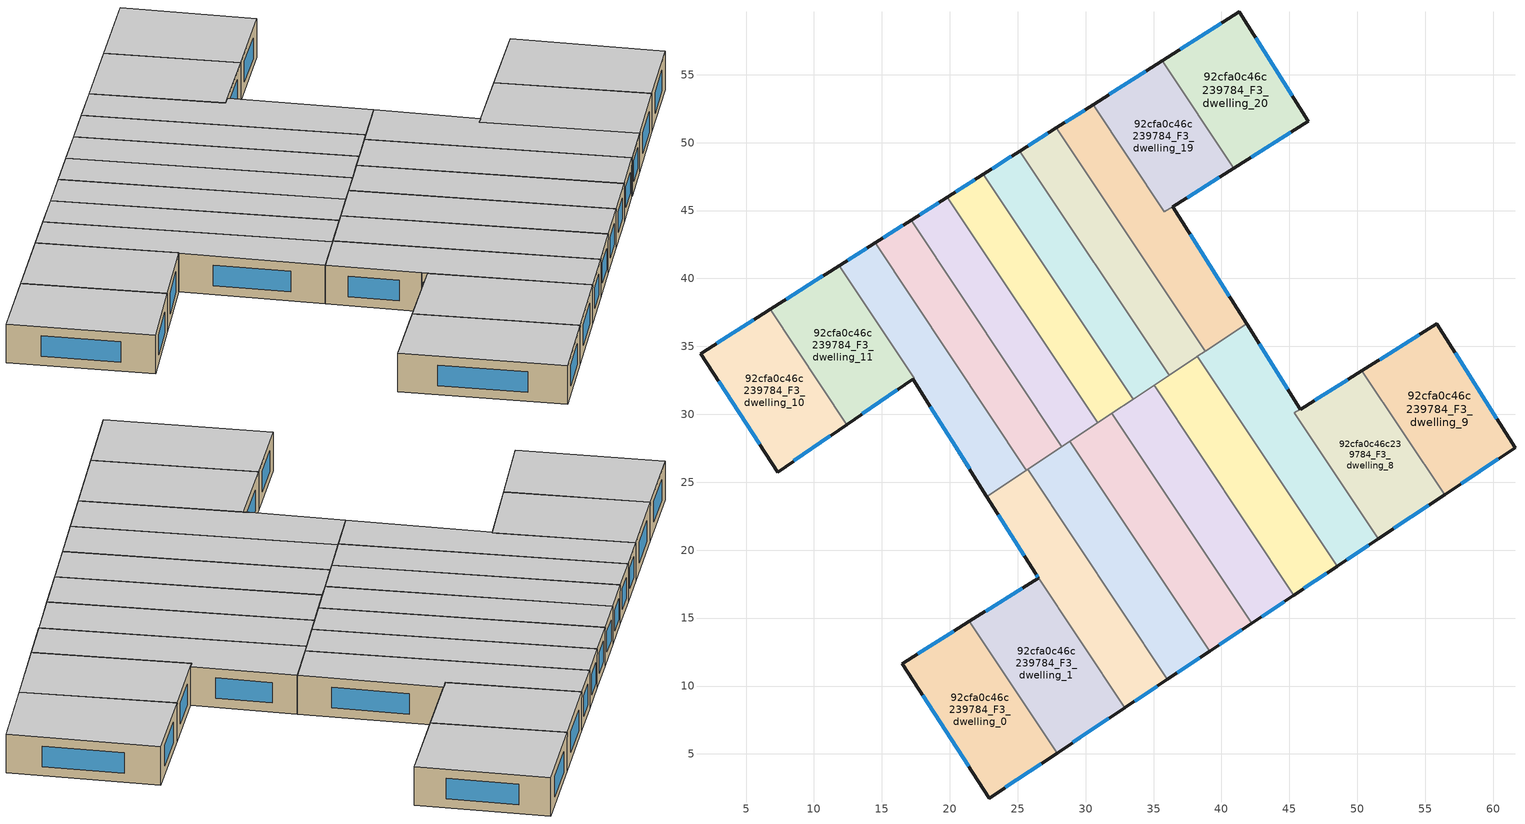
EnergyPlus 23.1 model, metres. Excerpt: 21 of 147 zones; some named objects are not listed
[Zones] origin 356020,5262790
92cfa0c46c239784_F3_dwelling_0
 floor to 92cfa0c46c239784_F2_dwelling_0 (EU_floor_Construction): 21.45,14.75 27.9,5.07 22.92,1.75 16.49,11.65 z9
 wall outside (EU_wall_Construction): 21.45,14.75 16.49,11.65 22.92,1.75 27.9,5.07 z9:12
 wall to 92cfa0c46c239784_F3_dwelling_1 (EU_wall_Construction): 27.9,5.07 21.45,14.75 z9:12
 window (EU_Window_Construction): 24.09,2.53 26.73,4.29 / 18,9.33 21.41,4.08 / 20.28,14.02 17.65,12.38 z9.7:11.3
 ceiling to 92cfa0c46c239784_F4_dwelling_0 (EU_floor_Construction): 27.9,5.07 21.45,14.75 16.49,11.65 22.92,1.75 z12
92cfa0c46c239784_F3_dwelling_1
 floor to 92cfa0c46c239784_F2_dwelling_1 (EU_floor_Construction): 26.53,17.93 26.32,18.26 32.89,8.4 27.9,5.07 21.45,14.75 z9
 wall outside (EU_wall_Construction): 26.32,18.26 26.53,17.93 21.45,14.75 / 27.9,5.07 32.89,8.4 z9:12
 wall to 92cfa0c46c239784_F3_dwelling_2 (EU_wall_Construction): 32.89,8.4 26.32,18.26 z9:12
 window (EU_Window_Construction): 26.37,18.18 26.48,18.01 / 29.07,5.85 31.72,7.62 / 25.33,17.18 22.64,15.5 z9.7:11.3
 ceiling to 92cfa0c46c239784_F4_dwelling_1 (EU_floor_Construction): 32.89,8.4 26.32,18.26 26.53,17.93 21.45,14.75 27.9,5.07 z12
92cfa0c46c239784_F3_dwelling_10
 floor to 92cfa0c46c239784_F2_dwelling_10 (EU_floor_Construction): 6.77,37.72 12.41,29.25 7.32,25.74 1.65,34.48 z9
 wall outside (EU_wall_Construction): 6.77,37.72 1.65,34.48 7.32,25.74 12.41,29.25 z9:12
 wall to 92cfa0c46c239784_F3_dwelling_11 (EU_wall_Construction): 12.41,29.25 6.77,37.72 z9:12
 window (EU_Window_Construction): 8.52,26.57 11.22,28.42 / 2.98,32.43 5.99,27.79 / 5.56,36.96 2.85,35.24 z9.7:11.3
 ceiling to 92cfa0c46c239784_F4_dwelling_10 (EU_floor_Construction): 12.41,29.25 6.77,37.72 1.65,34.48 7.32,25.74 z12
92cfa0c46c239784_F3_dwelling_11
 floor to 92cfa0c46c239784_F2_dwelling_11 (EU_floor_Construction): 11.85,40.95 17.37,32.66 17.28,32.6 12.41,29.25 6.77,37.72 z9
 wall outside (EU_wall_Construction): 12.41,29.25 17.28,32.6 / 11.85,40.95 6.77,37.72 z9:12
 wall to 92cfa0c46c239784_F3_dwelling_12 (EU_wall_Construction): 17.36,32.67 11.85,40.95 / 17.28,32.6 17.37,32.66 z9:12
 window (EU_Window_Construction): 13.55,30.03 16.13,31.81 / 10.66,40.19 7.96,38.48 z9.7:11.3
 ceiling to 92cfa0c46c239784_F4_dwelling_11 (EU_floor_Construction): 17.28,32.6 17.37,32.66 11.85,40.95 6.77,37.72 12.41,29.25 z12
92cfa0c46c239784_F3_dwelling_12
 floor to 92cfa0c46c239784_F2_dwelling_12 (EU_floor_Construction): 14.49,42.62 25.64,25.89 22.73,23.95 17.28,32.6 17.37,32.66 11.85,40.95 z9
 wall outside (EU_wall_Construction): 14.49,42.62 11.85,40.95 / 17.28,32.6 22.73,23.95 z9:12
 wall to 92cfa0c46c239784_F3_dwelling_13 (EU_wall_Construction): 25.64,25.89 14.49,42.62 z9:12
 wall to 92cfa0c46c239784_F3_dwelling_2 (EU_wall_Construction): 22.73,23.95 25.64,25.89 z9:12
 window (EU_Window_Construction): 13.87,42.23 12.47,41.34 / 18.56,30.57 21.45,25.98 z9.7:11.3
 ceiling to 92cfa0c46c239784_F4_dwelling_12 (EU_floor_Construction): 25.64,25.89 14.49,42.62 11.85,40.95 17.37,32.66 17.28,32.6 22.73,23.95 z12
92cfa0c46c239784_F3_dwelling_13
 floor to 92cfa0c46c239784_F2_dwelling_13 (EU_floor_Construction): 17.15,44.3 28.25,27.63 25.64,25.89 14.49,42.62 z9
 wall outside (EU_wall_Construction): 17.15,44.3 14.49,42.62 z9:12
 wall to 92cfa0c46c239784_F3_dwelling_14 (EU_wall_Construction): 28.25,27.63 17.15,44.3 z9:12
 wall to 92cfa0c46c239784_F3_dwelling_3 (EU_wall_Construction): 25.72,25.94 28.25,27.63 z9:12
 wall to 92cfa0c46c239784_F3_dwelling_2 (EU_wall_Construction): 25.64,25.89 25.72,25.94 z9:12
 window (EU_Window_Construction): 16.52,43.91 15.12,43.01 z9.7:11.3
 ceiling to 92cfa0c46c239784_F4_dwelling_13 (EU_floor_Construction): 28.25,27.63 17.15,44.3 14.49,42.62 25.64,25.89 z12
92cfa0c46c239784_F3_dwelling_14
 floor to 92cfa0c46c239784_F2_dwelling_14 (EU_floor_Construction): 19.81,45.99 30.87,29.37 28.25,27.63 17.15,44.3 z9
 wall outside (EU_wall_Construction): 19.81,45.99 17.15,44.3 z9:12
 wall to 92cfa0c46c239784_F3_dwelling_15 (EU_wall_Construction): 30.87,29.37 19.81,45.99 z9:12
 wall to 92cfa0c46c239784_F3_dwelling_4 (EU_wall_Construction): 28.83,28.01 30.87,29.37 z9:12
 wall to 92cfa0c46c239784_F3_dwelling_3 (EU_wall_Construction): 28.25,27.63 28.83,28.01 z9:12
 window (EU_Window_Construction): 19.18,45.59 17.77,44.7 z9.7:11.3
 ceiling to 92cfa0c46c239784_F4_dwelling_14 (EU_floor_Construction): 30.87,29.37 19.81,45.99 17.15,44.3 28.25,27.63 z12
92cfa0c46c239784_F3_dwelling_15
 floor to 92cfa0c46c239784_F2_dwelling_15 (EU_floor_Construction): 22.48,47.68 33.51,31.13 30.87,29.37 19.81,45.99 z9
 wall outside (EU_wall_Construction): 22.48,47.68 19.81,45.99 z9:12
 wall to 92cfa0c46c239784_F3_dwelling_16 (EU_wall_Construction): 33.51,31.13 22.48,47.68 z9:12
 wall to 92cfa0c46c239784_F3_dwelling_5 (EU_wall_Construction): 31.93,30.08 33.51,31.13 z9:12
 wall to 92cfa0c46c239784_F3_dwelling_4 (EU_wall_Construction): 30.87,29.37 31.93,30.08 z9:12
 window (EU_Window_Construction): 21.85,47.28 20.44,46.39 z9.7:11.3
 ceiling to 92cfa0c46c239784_F4_dwelling_15 (EU_floor_Construction): 33.51,31.13 22.48,47.68 19.81,45.99 30.87,29.37 z12
92cfa0c46c239784_F3_dwelling_16
 floor to 92cfa0c46c239784_F2_dwelling_16 (EU_floor_Construction): 25.16,49.38 36.15,32.88 33.51,31.13 22.48,47.68 z9
 wall outside (EU_wall_Construction): 25.16,49.38 22.48,47.68 z9:12
 wall to 92cfa0c46c239784_F3_dwelling_17 (EU_wall_Construction): 36.15,32.88 25.16,49.38 z9:12
 wall to 92cfa0c46c239784_F3_dwelling_6 (EU_wall_Construction): 35.04,32.15 36.15,32.88 z9:12
 wall to 92cfa0c46c239784_F3_dwelling_5 (EU_wall_Construction): 33.51,31.13 35.04,32.15 z9:12
 window (EU_Window_Construction): 24.53,48.98 23.11,48.08 z9.7:11.3
 ceiling to 92cfa0c46c239784_F4_dwelling_16 (EU_floor_Construction): 36.15,32.88 25.16,49.38 22.48,47.68 33.51,31.13 z12
92cfa0c46c239784_F3_dwelling_17
 floor to 92cfa0c46c239784_F2_dwelling_17 (EU_floor_Construction): 27.85,51.08 38.8,34.65 36.15,32.88 25.16,49.38 z9
 wall outside (EU_wall_Construction): 27.85,51.08 25.16,49.38 z9:12
 wall to 92cfa0c46c239784_F3_dwelling_18 (EU_wall_Construction): 38.8,34.65 27.85,51.08 z9:12
 wall to 92cfa0c46c239784_F3_dwelling_7 (EU_wall_Construction): 38.23,34.27 38.8,34.65 z9:12
 wall to 92cfa0c46c239784_F3_dwelling_6 (EU_wall_Construction): 36.15,32.89 38.19,34.25 38.23,34.27 z9:12
 window (EU_Window_Construction): 27.22,50.68 25.79,49.78 z9.7:11.3
 ceiling to 92cfa0c46c239784_F4_dwelling_17 (EU_floor_Construction): 38.8,34.65 27.85,51.08 25.16,49.38 36.15,32.88 z12
92cfa0c46c239784_F3_dwelling_18
 floor to 92cfa0c46c239784_F2_dwelling_18 (EU_floor_Construction): 36.41,45.3 41.84,36.68 38.8,34.65 27.85,51.08 30.55,52.8 35.8,44.92 z9
 wall outside (EU_wall_Construction): 30.55,52.8 27.85,51.08 / 41.84,36.68 36.41,45.3 z9:12
 wall to 92cfa0c46c239784_F3_dwelling_19 (EU_wall_Construction): 36.41,45.3 35.8,44.92 30.55,52.8 z9:12
 wall to 92cfa0c46c239784_F3_dwelling_7 (EU_wall_Construction): 38.8,34.65 41.84,36.68 z9:12
 window (EU_Window_Construction): 29.92,52.39 28.49,51.49 / 40.57,38.7 37.68,43.27 z9.7:11.3
 ceiling to 92cfa0c46c239784_F4_dwelling_18 (EU_floor_Construction): 41.84,36.68 36.41,45.3 35.8,44.92 30.55,52.8 27.85,51.08 38.8,34.65 z12
92cfa0c46c239784_F3_dwelling_19
 floor to 92cfa0c46c239784_F2_dwelling_19 (EU_floor_Construction): 35.63,56.01 40.89,48.11 35.8,44.92 30.55,52.8 z9
 wall outside (EU_wall_Construction): 35.63,56.01 30.55,52.8 / 36.41,45.3 40.89,48.11 z9:12
 wall to 92cfa0c46c239784_F3_dwelling_20 (EU_wall_Construction): 40.89,48.11 35.63,56.01 z9:12
 window (EU_Window_Construction): 34.44,55.26 31.74,53.55 / 37.46,45.96 39.84,47.45 z9.7:11.3
 ceiling to 92cfa0c46c239784_F4_dwelling_19 (EU_floor_Construction): 40.89,48.11 35.63,56.01 30.55,52.8 35.8,44.92 z12
92cfa0c46c239784_F3_dwelling_2
 floor to 92cfa0c46c239784_F2_dwelling_2 (EU_floor_Construction): 25.72,25.94 36.02,10.49 32.89,8.4 26.32,18.26 22.73,23.95 z9
 wall outside (EU_wall_Construction): 22.73,23.95 26.32,18.26 / 32.89,8.4 36.02,10.49 z9:12
 wall to 92cfa0c46c239784_F3_dwelling_3 (EU_wall_Construction): 36.02,10.49 25.72,25.94 z9:12
 window (EU_Window_Construction): 23.58,22.61 25.48,19.6 / 33.62,8.89 35.28,9.99 z9.7:11.3
 ceiling to 92cfa0c46c239784_F4_dwelling_2 (EU_floor_Construction): 36.02,10.49 25.72,25.94 22.73,23.95 26.32,18.26 32.89,8.4 z12
92cfa0c46c239784_F3_dwelling_20
 floor to 92cfa0c46c239784_F2_dwelling_20 (EU_floor_Construction): 41.32,59.62 46.4,51.56 40.89,48.11 35.63,56.01 z9
 wall outside (EU_wall_Construction): 40.89,48.11 46.4,51.56 41.32,59.62 35.63,56.01 z9:12
 window (EU_Window_Construction): 39.98,58.77 36.96,56.86 / 45.21,53.45 42.51,57.73 / 42.19,48.92 45.11,50.75 z9.7:11.3
 ceiling to 92cfa0c46c239784_F4_dwelling_20 (EU_floor_Construction): 46.4,51.56 41.32,59.62 35.63,56.01 40.89,48.11 z12
92cfa0c46c239784_F3_dwelling_3
 floor to 92cfa0c46c239784_F2_dwelling_3 (EU_floor_Construction): 28.83,28.01 39.12,12.55 36.02,10.49 25.72,25.94 z9
 wall outside (EU_wall_Construction): 36.02,10.49 39.12,12.55 z9:12
 wall to 92cfa0c46c239784_F3_dwelling_4 (EU_wall_Construction): 39.12,12.55 28.83,28.01 z9:12
 window (EU_Window_Construction): 36.75,10.97 38.39,12.07 z9.7:11.3
 ceiling to 92cfa0c46c239784_F4_dwelling_3 (EU_floor_Construction): 39.12,12.55 28.83,28.01 25.72,25.94 36.02,10.49 z12
92cfa0c46c239784_F3_dwelling_4
 floor to 92cfa0c46c239784_F2_dwelling_4 (EU_floor_Construction): 31.93,30.08 42.23,14.62 39.12,12.55 28.83,28.01 z9
 wall outside (EU_wall_Construction): 39.12,12.55 42.23,14.62 z9:12
 wall to 92cfa0c46c239784_F3_dwelling_5 (EU_wall_Construction): 42.23,14.62 31.93,30.08 z9:12
 window (EU_Window_Construction): 39.85,13.04 41.5,14.14 z9.7:11.3
 ceiling to 92cfa0c46c239784_F4_dwelling_4 (EU_floor_Construction): 42.23,14.62 31.93,30.08 28.83,28.01 39.12,12.55 z12
92cfa0c46c239784_F3_dwelling_5
 floor to 92cfa0c46c239784_F2_dwelling_5 (EU_floor_Construction): 35.04,32.15 45.33,16.7 42.23,14.62 31.93,30.08 z9
 wall outside (EU_wall_Construction): 42.23,14.62 45.33,16.7 z9:12
 wall to 92cfa0c46c239784_F3_dwelling_6 (EU_wall_Construction): 45.33,16.7 35.04,32.15 z9:12
 window (EU_Window_Construction): 42.96,15.11 44.6,16.21 z9.7:11.3
 ceiling to 92cfa0c46c239784_F4_dwelling_5 (EU_floor_Construction): 45.33,16.7 35.04,32.15 31.93,30.08 42.23,14.62 z12
92cfa0c46c239784_F3_dwelling_6
 floor to 92cfa0c46c239784_F2_dwelling_6 (EU_floor_Construction): 38.23,34.27 48.52,18.82 48.48,18.79 45.33,16.7 35.04,32.15 38.19,34.25 z9
 wall outside (EU_wall_Construction): 45.33,16.7 48.48,18.79 48.52,18.82 z9:12
 wall to 92cfa0c46c239784_F3_dwelling_7 (EU_wall_Construction): 48.52,18.82 38.23,34.27 z9:12
 window (EU_Window_Construction): 46.07,17.19 47.74,18.3 z9.7:11.3
 ceiling to 92cfa0c46c239784_F4_dwelling_6 (EU_floor_Construction): 48.48,18.79 48.52,18.82 38.23,34.27 38.19,34.25 35.04,32.15 45.33,16.7 z12
92cfa0c46c239784_F3_dwelling_7
 floor to 92cfa0c46c239784_F2_dwelling_7 (EU_floor_Construction): 45.82,30.38 45.37,30.1 51.54,20.84 48.52,18.82 38.23,34.27 41.84,36.68 z9
 wall outside (EU_wall_Construction): 45.82,30.38 41.84,36.68 / 48.52,18.82 51.54,20.84 z9:12
 wall to 92cfa0c46c239784_F3_dwelling_8 (EU_wall_Construction): 51.54,20.84 45.37,30.1 45.82,30.38 z9:12
 window (EU_Window_Construction): 44.88,31.86 42.77,35.2 / 49.23,19.29 50.84,20.36 z9.7:11.3
 ceiling to 92cfa0c46c239784_F4_dwelling_7 (EU_floor_Construction): 51.54,20.84 45.37,30.1 45.82,30.38 41.84,36.68 38.23,34.27 48.52,18.82 z12
92cfa0c46c239784_F3_dwelling_8
 floor to 92cfa0c46c239784_F2_dwelling_8 (EU_floor_Construction): 50.34,33.21 56.42,24.08 51.54,20.84 45.37,30.1 45.82,30.38 z9
 wall outside (EU_wall_Construction): 51.54,20.84 56.42,24.08 / 50.34,33.21 45.82,30.38 z9:12
 wall to 92cfa0c46c239784_F3_dwelling_9 (EU_wall_Construction): 56.42,24.08 50.34,33.21 z9:12
 window (EU_Window_Construction): 52.69,21.6 55.27,23.32 / 49.28,32.55 46.88,31.05 z9.7:11.3
 ceiling to 92cfa0c46c239784_F4_dwelling_8 (EU_floor_Construction): 56.42,24.08 50.34,33.21 45.82,30.38 45.37,30.1 51.54,20.84 z12
92cfa0c46c239784_F3_dwelling_9
 floor to 92cfa0c46c239784_F2_dwelling_9 (EU_floor_Construction): 55.85,36.67 61.61,27.54 56.42,24.08 50.34,33.21 z9
 wall outside (EU_wall_Construction): 56.42,24.08 61.61,27.54 55.85,36.67 50.34,33.21 z9:12
 window (EU_Window_Construction): 54.56,35.86 51.63,34.02 / 60.26,29.69 57.21,34.53 / 57.64,24.9 60.39,26.73 z9.7:11.3
 ceiling to 92cfa0c46c239784_F4_dwelling_9 (EU_floor_Construction): 61.61,27.54 55.85,36.67 50.34,33.21 56.42,24.08 z12
[Building]
EU S2 Campaign: North Axis=0; Terrain=City; Solar Distribution=FullExterior
[Site:Location]
Budapest.Ferenc.Liszt.Intl.AP: Latitude=47.437; Longitude=19.256; Time Zone=1; Elevation=185
[SizingPeriod:WeatherFileDays]
AnnualSizingPeriod: Begin Month=1; Begin Day of Month=1; End Month=12; End Day of Month=31; Day of Week for Start Day=Monday; Use Weather File Daylight Saving Period=No; Use Weather File Rain and Snow Indicators=No
[MATERIAL]
EU_InternalMass_Material: Roughness=MediumRough; Thickness=0.1; Conductivity=1; Density=1800; Specific Heat=900; Thermal Absorptance=0.9; Solar Absorptance=0.7; Visible Absorptance=0.7
[MATERIAL:NOMASS] Roughness=MediumRough; Thermal Absorptance=0.9; Solar Absorptance=0.7; Visible Absorptance=0.7
Name | Thermal Resistance
EU_wall_NoMass | 0.832559
EU_floor_NoMass | 0.872794
[WINDOWMATERIAL:SIMPLEGLAZINGSYSTEM]
EU_Window_SimpleGlazing: UFactor=2.79869; Solar Heat Gain Coefficient=0.75; Visible Transmittance=0.75
[CONSTRUCTION]
EU_wall_Construction: EU_wall_NoMass
EU_floor_Construction: EU_floor_NoMass
EU_Window_Construction: EU_Window_SimpleGlazing
EU_InternalMass_Construction: EU_InternalMass_Material
[ZONE] Type=1; Multiplier=1; Ceiling Height=autocalculate; Floor Area=autocalculate; Part of Total Floor Area=Yes
Name | Volume
92cfa0c46c239784_F3_dwelling_0 | 207.903
92cfa0c46c239784_F3_dwelling_1 | 207.916
92cfa0c46c239784_F3_dwelling_10 | 189.008
92cfa0c46c239784_F3_dwelling_11 | 181.811
92cfa0c46c239784_F3_dwelling_12 | 196.191
92cfa0c46c239784_F3_dwelling_13 | 189.007
92cfa0c46c239784_F3_dwelling_14 | 189.025
92cfa0c46c239784_F3_dwelling_15 | 188.989
92cfa0c46c239784_F3_dwelling_16 | 188.987
92cfa0c46c239784_F3_dwelling_17 | 189.024
92cfa0c46c239784_F3_dwelling_18 | 207.048
92cfa0c46c239784_F3_dwelling_19 | 170.946
92cfa0c46c239784_F3_dwelling_2 | 207.859
92cfa0c46c239784_F3_dwelling_20 | 189
92cfa0c46c239784_F3_dwelling_3 | 207.91
92cfa0c46c239784_F3_dwelling_4 | 207.914
92cfa0c46c239784_F3_dwelling_5 | 207.909
92cfa0c46c239784_F3_dwelling_6 | 213.477
92cfa0c46c239784_F3_dwelling_7 | 216.062
92cfa0c46c239784_F3_dwelling_8 | 194.162
92cfa0c46c239784_F3_dwelling_9 | 207.888
[INTERNALMASS] Construction=EU_InternalMass_Construction
Name | Zone or ZoneList | Surface Area
92cfa0c46c239784_F3_dwelling_0_EU_InternalMass | 92cfa0c46c239784_F3_dwelling_0 | 69.3011
92cfa0c46c239784_F3_dwelling_1_EU_InternalMass | 92cfa0c46c239784_F3_dwelling_1 | 69.3051
92cfa0c46c239784_F3_dwelling_2_EU_InternalMass | 92cfa0c46c239784_F3_dwelling_2 | 69.2864
92cfa0c46c239784_F3_dwelling_3_EU_InternalMass | 92cfa0c46c239784_F3_dwelling_3 | 69.3031
92cfa0c46c239784_F3_dwelling_4_EU_InternalMass | 92cfa0c46c239784_F3_dwelling_4 | 69.3046
92cfa0c46c239784_F3_dwelling_5_EU_InternalMass | 92cfa0c46c239784_F3_dwelling_5 | 69.303
92cfa0c46c239784_F3_dwelling_6_EU_InternalMass | 92cfa0c46c239784_F3_dwelling_6 | 71.1655
92cfa0c46c239784_F3_dwelling_7_EU_InternalMass | 92cfa0c46c239784_F3_dwelling_7 | 72.0143
92cfa0c46c239784_F3_dwelling_8_EU_InternalMass | 92cfa0c46c239784_F3_dwelling_8 | 64.7192
92cfa0c46c239784_F3_dwelling_9_EU_InternalMass | 92cfa0c46c239784_F3_dwelling_9 | 69.2959
92cfa0c46c239784_F3_dwelling_10_EU_InternalMass | 92cfa0c46c239784_F3_dwelling_10 | 63.0029
92cfa0c46c239784_F3_dwelling_11_EU_InternalMass | 92cfa0c46c239784_F3_dwelling_11 | 60.6023
92cfa0c46c239784_F3_dwelling_12_EU_InternalMass | 92cfa0c46c239784_F3_dwelling_12 | 65.3968
92cfa0c46c239784_F3_dwelling_13_EU_InternalMass | 92cfa0c46c239784_F3_dwelling_13 | 63.0021
92cfa0c46c239784_F3_dwelling_14_EU_InternalMass | 92cfa0c46c239784_F3_dwelling_14 | 63.0081
92cfa0c46c239784_F3_dwelling_15_EU_InternalMass | 92cfa0c46c239784_F3_dwelling_15 | 62.9964
92cfa0c46c239784_F3_dwelling_16_EU_InternalMass | 92cfa0c46c239784_F3_dwelling_16 | 62.9956
92cfa0c46c239784_F3_dwelling_17_EU_InternalMass | 92cfa0c46c239784_F3_dwelling_17 | 63.0082
92cfa0c46c239784_F3_dwelling_18_EU_InternalMass | 92cfa0c46c239784_F3_dwelling_18 | 69.0155
92cfa0c46c239784_F3_dwelling_19_EU_InternalMass | 92cfa0c46c239784_F3_dwelling_19 | 56.9812
92cfa0c46c239784_F3_dwelling_20_EU_InternalMass | 92cfa0c46c239784_F3_dwelling_20 | 62.9999
[OTHEREQUIPMENT] Fuel Type=Electricity; Design Level Calculation Method=Watts/Area; Power per Zone Floor Area=1; Fraction Latent=0; Fraction Radiant=0; Fraction Lost=0; Carbon Dioxide Generation Rate=0; EndUse Subcategory=EU_Step8_InternalGains
Name | Zone or ZoneList or Space or SpaceList | Schedule
EU_Step8_InternalGain_92cfa0c46c239784_F3_dwelling_0_f000 | 92cfa0c46c239784_F3_dwelling_0 | EU_Step8_GainSchedule_92cfa0c46c239784_F3_dwelling_0_f000
EU_Step8_InternalGain_92cfa0c46c239784_F3_dwelling_1_f000 | 92cfa0c46c239784_F3_dwelling_1 | EU_Step8_GainSchedule_92cfa0c46c239784_F3_dwelling_1_f000
EU_Step8_InternalGain_92cfa0c46c239784_F3_dwelling_2_f000 | 92cfa0c46c239784_F3_dwelling_2 | EU_Step8_GainSchedule_92cfa0c46c239784_F3_dwelling_2_f000
EU_Step8_InternalGain_92cfa0c46c239784_F3_dwelling_3_f000 | 92cfa0c46c239784_F3_dwelling_3 | EU_Step8_GainSchedule_92cfa0c46c239784_F3_dwelling_3_f000
EU_Step8_InternalGain_92cfa0c46c239784_F3_dwelling_4_f000 | 92cfa0c46c239784_F3_dwelling_4 | EU_Step8_GainSchedule_92cfa0c46c239784_F3_dwelling_4_f000
EU_Step8_InternalGain_92cfa0c46c239784_F3_dwelling_5_f000 | 92cfa0c46c239784_F3_dwelling_5 | EU_Step8_GainSchedule_92cfa0c46c239784_F3_dwelling_5_f000
EU_Step8_InternalGain_92cfa0c46c239784_F3_dwelling_6_f000 | 92cfa0c46c239784_F3_dwelling_6 | EU_Step8_GainSchedule_92cfa0c46c239784_F3_dwelling_6_f000
EU_Step8_InternalGain_92cfa0c46c239784_F3_dwelling_7_f000 | 92cfa0c46c239784_F3_dwelling_7 | EU_Step8_GainSchedule_92cfa0c46c239784_F3_dwelling_7_f000
EU_Step8_InternalGain_92cfa0c46c239784_F3_dwelling_8_f000 | 92cfa0c46c239784_F3_dwelling_8 | EU_Step8_GainSchedule_92cfa0c46c239784_F3_dwelling_8_f000
EU_Step8_InternalGain_92cfa0c46c239784_F3_dwelling_9_f000 | 92cfa0c46c239784_F3_dwelling_9 | EU_Step8_GainSchedule_92cfa0c46c239784_F3_dwelling_9_f000
EU_Step8_InternalGain_92cfa0c46c239784_F3_dwelling_10_f000 | 92cfa0c46c239784_F3_dwelling_10 | EU_Step8_GainSchedule_92cfa0c46c239784_F3_dwelling_10_f000
EU_Step8_InternalGain_92cfa0c46c239784_F3_dwelling_11_f000 | 92cfa0c46c239784_F3_dwelling_11 | EU_Step8_GainSchedule_92cfa0c46c239784_F3_dwelling_11_f000
EU_Step8_InternalGain_92cfa0c46c239784_F3_dwelling_12_f000 | 92cfa0c46c239784_F3_dwelling_12 | EU_Step8_GainSchedule_92cfa0c46c239784_F3_dwelling_12_f000
EU_Step8_InternalGain_92cfa0c46c239784_F3_dwelling_13_f000 | 92cfa0c46c239784_F3_dwelling_13 | EU_Step8_GainSchedule_92cfa0c46c239784_F3_dwelling_13_f000
EU_Step8_InternalGain_92cfa0c46c239784_F3_dwelling_14_f000 | 92cfa0c46c239784_F3_dwelling_14 | EU_Step8_GainSchedule_92cfa0c46c239784_F3_dwelling_14_f000
EU_Step8_InternalGain_92cfa0c46c239784_F3_dwelling_15_f000 | 92cfa0c46c239784_F3_dwelling_15 | EU_Step8_GainSchedule_92cfa0c46c239784_F3_dwelling_15_f000
EU_Step8_InternalGain_92cfa0c46c239784_F3_dwelling_16_f000 | 92cfa0c46c239784_F3_dwelling_16 | EU_Step8_GainSchedule_92cfa0c46c239784_F3_dwelling_16_f000
EU_Step8_InternalGain_92cfa0c46c239784_F3_dwelling_17_f000 | 92cfa0c46c239784_F3_dwelling_17 | EU_Step8_GainSchedule_92cfa0c46c239784_F3_dwelling_17_f000
EU_Step8_InternalGain_92cfa0c46c239784_F3_dwelling_18_f000 | 92cfa0c46c239784_F3_dwelling_18 | EU_Step8_GainSchedule_92cfa0c46c239784_F3_dwelling_18_f000
EU_Step8_InternalGain_92cfa0c46c239784_F3_dwelling_19_f000 | 92cfa0c46c239784_F3_dwelling_19 | EU_Step8_GainSchedule_92cfa0c46c239784_F3_dwelling_19_f000
EU_Step8_InternalGain_92cfa0c46c239784_F3_dwelling_20_f000 | 92cfa0c46c239784_F3_dwelling_20 | EU_Step8_GainSchedule_92cfa0c46c239784_F3_dwelling_20_f000
[ZONEVENTILATION:DESIGNFLOWRATE] Schedule=EU_AlwaysOn; Design Flow Rate Calculation Method=AirChanges/Hour; Air Changes per Hour=0.475469; Ventilation Type=Natural; Fan Pressure Rise=0; Fan Total Efficiency=1; Constant Term Coefficient=1; Temperature Term Coefficient=0; Velocity Term Coefficient=0; Velocity Squared Term Coefficient=0; Minimum Indoor Temperature=-100; Maximum Indoor Temperature=100; Delta Temperature=-100; Minimum Outdoor Temperature=-100; Maximum Outdoor Temperature=100; Maximum Wind Speed=40
Name | Zone or ZoneList or Space or SpaceList
EU_ConstantAir_92cfa0c46c239784_F3_dwelling_0 | 92cfa0c46c239784_F3_dwelling_0
EU_ConstantAir_92cfa0c46c239784_F3_dwelling_1 | 92cfa0c46c239784_F3_dwelling_1
EU_ConstantAir_92cfa0c46c239784_F3_dwelling_2 | 92cfa0c46c239784_F3_dwelling_2
EU_ConstantAir_92cfa0c46c239784_F3_dwelling_3 | 92cfa0c46c239784_F3_dwelling_3
EU_ConstantAir_92cfa0c46c239784_F3_dwelling_4 | 92cfa0c46c239784_F3_dwelling_4
EU_ConstantAir_92cfa0c46c239784_F3_dwelling_5 | 92cfa0c46c239784_F3_dwelling_5
EU_ConstantAir_92cfa0c46c239784_F3_dwelling_6 | 92cfa0c46c239784_F3_dwelling_6
EU_ConstantAir_92cfa0c46c239784_F3_dwelling_7 | 92cfa0c46c239784_F3_dwelling_7
EU_ConstantAir_92cfa0c46c239784_F3_dwelling_8 | 92cfa0c46c239784_F3_dwelling_8
EU_ConstantAir_92cfa0c46c239784_F3_dwelling_9 | 92cfa0c46c239784_F3_dwelling_9
EU_ConstantAir_92cfa0c46c239784_F3_dwelling_10 | 92cfa0c46c239784_F3_dwelling_10
EU_ConstantAir_92cfa0c46c239784_F3_dwelling_11 | 92cfa0c46c239784_F3_dwelling_11
EU_ConstantAir_92cfa0c46c239784_F3_dwelling_12 | 92cfa0c46c239784_F3_dwelling_12
EU_ConstantAir_92cfa0c46c239784_F3_dwelling_13 | 92cfa0c46c239784_F3_dwelling_13
EU_ConstantAir_92cfa0c46c239784_F3_dwelling_14 | 92cfa0c46c239784_F3_dwelling_14
EU_ConstantAir_92cfa0c46c239784_F3_dwelling_15 | 92cfa0c46c239784_F3_dwelling_15
EU_ConstantAir_92cfa0c46c239784_F3_dwelling_16 | 92cfa0c46c239784_F3_dwelling_16
EU_ConstantAir_92cfa0c46c239784_F3_dwelling_17 | 92cfa0c46c239784_F3_dwelling_17
EU_ConstantAir_92cfa0c46c239784_F3_dwelling_18 | 92cfa0c46c239784_F3_dwelling_18
EU_ConstantAir_92cfa0c46c239784_F3_dwelling_19 | 92cfa0c46c239784_F3_dwelling_19
EU_ConstantAir_92cfa0c46c239784_F3_dwelling_20 | 92cfa0c46c239784_F3_dwelling_20
[HVACTEMPLATE:ZONE:IDEALLOADSAIRSYSTEM] System Availability Schedule=EU_AlwaysOn; Maximum Heating Supply Air Temperature=50; Minimum Cooling Supply Air Temperature=13; Maximum Heating Supply Air Humidity Ratio=0.0156; Minimum Cooling Supply Air Humidity Ratio=0.0077; Heating Limit=NoLimit; Cooling Limit=NoLimit; Heating Availability Schedule=EU_AlwaysOn; Cooling Availability Schedule=EU_CoolingOff; Dehumidification Control Type=ConstantSensibleHeatRatio; Cooling Sensible Heat Ratio=0.7; Dehumidification Setpoint=60; Humidification Control Type=None; Humidification Setpoint=30; Outdoor Air Method=None; Outdoor Air Flow Rate per Person=0.00944; Outdoor Air Flow Rate per Zone Floor Area=0; Outdoor Air Flow Rate per Zone=0; Demand Controlled Ventilation Type=None; Outdoor Air Economizer Type=NoEconomizer; Heat Recovery Type=None; Sensible Heat Recovery Effectiveness=0.7; Latent Heat Recovery Effectiveness=0.65
Name | Template Thermostat
92cfa0c46c239784_F3_dwelling_0 | EU_HeatOnly_92cfa0c46c239784_F3_dwelling_0
92cfa0c46c239784_F3_dwelling_1 | EU_HeatOnly_92cfa0c46c239784_F3_dwelling_1
92cfa0c46c239784_F3_dwelling_2 | EU_HeatOnly_92cfa0c46c239784_F3_dwelling_2
92cfa0c46c239784_F3_dwelling_3 | EU_HeatOnly_92cfa0c46c239784_F3_dwelling_3
92cfa0c46c239784_F3_dwelling_4 | EU_HeatOnly_92cfa0c46c239784_F3_dwelling_4
92cfa0c46c239784_F3_dwelling_5 | EU_HeatOnly_92cfa0c46c239784_F3_dwelling_5
92cfa0c46c239784_F3_dwelling_6 | EU_HeatOnly_92cfa0c46c239784_F3_dwelling_6
92cfa0c46c239784_F3_dwelling_7 | EU_HeatOnly_92cfa0c46c239784_F3_dwelling_7
92cfa0c46c239784_F3_dwelling_8 | EU_HeatOnly_92cfa0c46c239784_F3_dwelling_8
92cfa0c46c239784_F3_dwelling_9 | EU_HeatOnly_92cfa0c46c239784_F3_dwelling_9
92cfa0c46c239784_F3_dwelling_10 | EU_HeatOnly_92cfa0c46c239784_F3_dwelling_10
92cfa0c46c239784_F3_dwelling_11 | EU_HeatOnly_92cfa0c46c239784_F3_dwelling_11
92cfa0c46c239784_F3_dwelling_12 | EU_HeatOnly_92cfa0c46c239784_F3_dwelling_12
92cfa0c46c239784_F3_dwelling_13 | EU_HeatOnly_92cfa0c46c239784_F3_dwelling_13
92cfa0c46c239784_F3_dwelling_14 | EU_HeatOnly_92cfa0c46c239784_F3_dwelling_14
92cfa0c46c239784_F3_dwelling_15 | EU_HeatOnly_92cfa0c46c239784_F3_dwelling_15
92cfa0c46c239784_F3_dwelling_16 | EU_HeatOnly_92cfa0c46c239784_F3_dwelling_16
92cfa0c46c239784_F3_dwelling_17 | EU_HeatOnly_92cfa0c46c239784_F3_dwelling_17
92cfa0c46c239784_F3_dwelling_18 | EU_HeatOnly_92cfa0c46c239784_F3_dwelling_18
92cfa0c46c239784_F3_dwelling_19 | EU_HeatOnly_92cfa0c46c239784_F3_dwelling_19
92cfa0c46c239784_F3_dwelling_20 | EU_HeatOnly_92cfa0c46c239784_F3_dwelling_20
[SIZING:ZONE] Zone Cooling Design Supply Air Temperature Input Method=SupplyAirTemperature; Zone Cooling Design Supply Air Temperature=13; Zone Heating Design Supply Air Temperature Input Method=SupplyAirTemperature; Zone Heating Design Supply Air Temperature=50; Zone Cooling Design Supply Air Humidity Ratio=0.008; Zone Heating Design Supply Air Humidity Ratio=0.008; Cooling Design Air Flow Method=DesignDay; Cooling Design Air Flow Rate=0; Cooling Minimum Air Flow per Zone Floor Area=0.000762; Cooling Minimum Air Flow=0; Cooling Minimum Air Flow Fraction=0.2; Heating Design Air Flow Method=DesignDay; Heating Design Air Flow Rate=0; Heating Maximum Air Flow per Zone Floor Area=0.002032; Heating Maximum Air Flow=0.141576; Heating Maximum Air Flow Fraction=0.3; Account for Dedicated Outdoor Air System=No; Dedicated Outdoor Air System Control Strategy=NeutralSupplyAir; Dedicated Outdoor Air Low Setpoint Temperature for Design=autosize; Dedicated Outdoor Air High Setpoint Temperature for Design=autosize; Zone Load Sizing Method=Sensible Load Only No Latent Load; Zone Latent Cooling Design Supply Air Humidity Ratio Input Method=HumidityRatioDifference; Zone Cooling Design Supply Air Humidity Ratio Difference=0.005; Zone Latent Heating Design Supply Air Humidity Ratio Input Method=HumidityRatioDifference; Zone Humidification Design Supply Air Humidity Ratio Difference=0.005
92cfa0c46c239784_F3_dwelling_0; 92cfa0c46c239784_F3_dwelling_1; 92cfa0c46c239784_F3_dwelling_2; 92cfa0c46c239784_F3_dwelling_3; 92cfa0c46c239784_F3_dwelling_4; 92cfa0c46c239784_F3_dwelling_5; 92cfa0c46c239784_F3_dwelling_6; 92cfa0c46c239784_F3_dwelling_7; 92cfa0c46c239784_F3_dwelling_8; 92cfa0c46c239784_F3_dwelling_9; 92cfa0c46c239784_F3_dwelling_10; 92cfa0c46c239784_F3_dwelling_11; 92cfa0c46c239784_F3_dwelling_12; 92cfa0c46c239784_F3_dwelling_13; 92cfa0c46c239784_F3_dwelling_14; 92cfa0c46c239784_F3_dwelling_15; 92cfa0c46c239784_F3_dwelling_16; 92cfa0c46c239784_F3_dwelling_17; 92cfa0c46c239784_F3_dwelling_18; 92cfa0c46c239784_F3_dwelling_19; 92cfa0c46c239784_F3_dwelling_20
[SCHEDULE:CONSTANT]
Name | Hourly Value
EU_AlwaysOn | 1
EU_CoolingOff | 0
[SCHEDULE:FILE] Column Number=1; Rows to Skip at Top=0; Number of Hours of Data=8760; Column Separator=Comma; Interpolate to Timestep=No; Minutes per Item=60; Adjust Schedule for Daylight Savings=Yes
Name | File
EU_Step8_GainSchedule_92cfa0c46c239784_F3_dwelling_0_f000 | ../../schedules/92cfa0c46c239784/92cfa0c46c239784_F3_dwelling_0_f000_gain.csv
EU_Step8_GainSchedule_92cfa0c46c239784_F3_dwelling_1_f000 | ../../schedules/92cfa0c46c239784/92cfa0c46c239784_F3_dwelling_1_f000_gain.csv
EU_Step8_GainSchedule_92cfa0c46c239784_F3_dwelling_2_f000 | ../../schedules/92cfa0c46c239784/92cfa0c46c239784_F3_dwelling_2_f000_gain.csv
EU_Step8_GainSchedule_92cfa0c46c239784_F3_dwelling_3_f000 | ../../schedules/92cfa0c46c239784/92cfa0c46c239784_F3_dwelling_3_f000_gain.csv
EU_Step8_GainSchedule_92cfa0c46c239784_F3_dwelling_4_f000 | ../../schedules/92cfa0c46c239784/92cfa0c46c239784_F3_dwelling_4_f000_gain.csv
EU_Step8_GainSchedule_92cfa0c46c239784_F3_dwelling_5_f000 | ../../schedules/92cfa0c46c239784/92cfa0c46c239784_F3_dwelling_5_f000_gain.csv
EU_Step8_GainSchedule_92cfa0c46c239784_F3_dwelling_6_f000 | ../../schedules/92cfa0c46c239784/92cfa0c46c239784_F3_dwelling_6_f000_gain.csv
EU_Step8_GainSchedule_92cfa0c46c239784_F3_dwelling_7_f000 | ../../schedules/92cfa0c46c239784/92cfa0c46c239784_F3_dwelling_7_f000_gain.csv
EU_Step8_GainSchedule_92cfa0c46c239784_F3_dwelling_8_f000 | ../../schedules/92cfa0c46c239784/92cfa0c46c239784_F3_dwelling_8_f000_gain.csv
EU_Step8_GainSchedule_92cfa0c46c239784_F3_dwelling_9_f000 | ../../schedules/92cfa0c46c239784/92cfa0c46c239784_F3_dwelling_9_f000_gain.csv
EU_Step8_GainSchedule_92cfa0c46c239784_F3_dwelling_10_f000 | ../../schedules/92cfa0c46c239784/92cfa0c46c239784_F3_dwelling_10_f000_gain.csv
EU_Step8_GainSchedule_92cfa0c46c239784_F3_dwelling_11_f000 | ../../schedules/92cfa0c46c239784/92cfa0c46c239784_F3_dwelling_11_f000_gain.csv
EU_Step8_GainSchedule_92cfa0c46c239784_F3_dwelling_12_f000 | ../../schedules/92cfa0c46c239784/92cfa0c46c239784_F3_dwelling_12_f000_gain.csv
EU_Step8_GainSchedule_92cfa0c46c239784_F3_dwelling_13_f000 | ../../schedules/92cfa0c46c239784/92cfa0c46c239784_F3_dwelling_13_f000_gain.csv
EU_Step8_GainSchedule_92cfa0c46c239784_F3_dwelling_14_f000 | ../../schedules/92cfa0c46c239784/92cfa0c46c239784_F3_dwelling_14_f000_gain.csv
EU_Step8_GainSchedule_92cfa0c46c239784_F3_dwelling_15_f000 | ../../schedules/92cfa0c46c239784/92cfa0c46c239784_F3_dwelling_15_f000_gain.csv
EU_Step8_GainSchedule_92cfa0c46c239784_F3_dwelling_16_f000 | ../../schedules/92cfa0c46c239784/92cfa0c46c239784_F3_dwelling_16_f000_gain.csv
EU_Step8_GainSchedule_92cfa0c46c239784_F3_dwelling_17_f000 | ../../schedules/92cfa0c46c239784/92cfa0c46c239784_F3_dwelling_17_f000_gain.csv
EU_Step8_GainSchedule_92cfa0c46c239784_F3_dwelling_18_f000 | ../../schedules/92cfa0c46c239784/92cfa0c46c239784_F3_dwelling_18_f000_gain.csv
EU_Step8_GainSchedule_92cfa0c46c239784_F3_dwelling_19_f000 | ../../schedules/92cfa0c46c239784/92cfa0c46c239784_F3_dwelling_19_f000_gain.csv
EU_Step8_GainSchedule_92cfa0c46c239784_F3_dwelling_20_f000 | ../../schedules/92cfa0c46c239784/92cfa0c46c239784_F3_dwelling_20_f000_gain.csv
